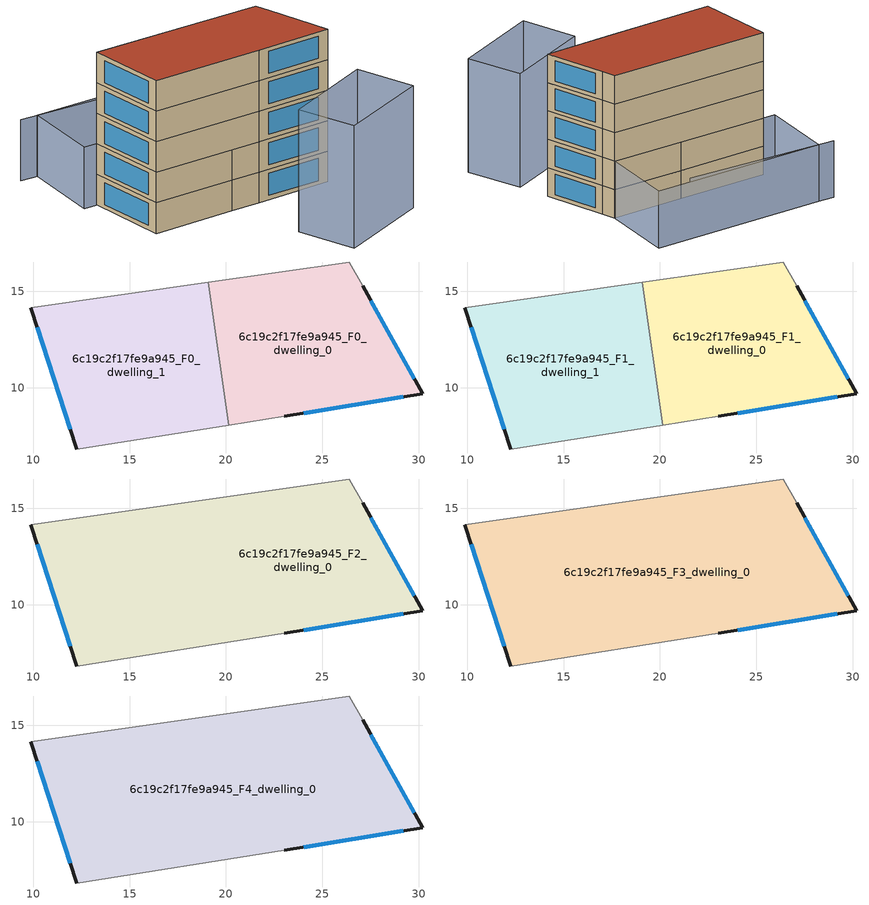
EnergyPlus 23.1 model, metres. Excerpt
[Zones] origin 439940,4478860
6c19c2f17fe9a945_F0_dwelling_0
 floor ground (EU_floor_Construction): 27.1,15.3 30.21,9.68 23.03,8.51 20.14,8.06 19.08,15.47 26.4,16.52 z0
 wall outside (EU_wall_Construction): 23.03,8.51 30.21,9.68 27.1,15.3 z0:3
 wall adiabatic (EU_wall_Construction): 20.14,8.06 23.03,8.51 / 27.1,15.3 26.4,16.52 19.08,15.47 z0:3
 wall to 6c19c2f17fe9a945_F0_dwelling_1 (EU_wall_Construction): 19.08,15.47 20.14,8.06 z0:3
 window (EU_Window_Construction): 24.03,8.67 29.22,9.51 / 29.78,10.46 27.53,14.52 z0.42:2.58
6c19c2f17fe9a945_F0_dwelling_1
 floor ground (EU_floor_Construction): 19.08,15.47 20.14,8.06 12.24,6.81 9.86,14.15 z0
 wall outside (EU_wall_Construction): 9.86,14.15 12.24,6.81 z0:3
 wall adiabatic (EU_wall_Construction): 19.08,15.47 9.86,14.15 / 12.24,6.81 20.14,8.06 z0:3
 window (EU_Window_Construction): 10.19,13.13 11.91,7.83 z0.42:2.58
6c19c2f17fe9a945_F1_dwelling_0
 floor to 6c19c2f17fe9a945_F0_dwelling_0 (EU_floor_Construction): 27.1,15.3 30.21,9.68 23.03,8.51 20.14,8.06 19.08,15.47 26.4,16.52 z3
 wall outside (EU_wall_Construction): 23.03,8.51 30.21,9.68 27.1,15.3 z3:6
 wall adiabatic (EU_wall_Construction): 20.14,8.06 23.03,8.51 / 27.1,15.3 26.4,16.52 19.08,15.47 z3:6
 wall to 6c19c2f17fe9a945_F1_dwelling_1 (EU_wall_Construction): 19.08,15.47 20.14,8.06 z3:6
 window (EU_Window_Construction): 24.03,8.67 29.22,9.51 / 29.78,10.46 27.53,14.52 z3.42:5.58
6c19c2f17fe9a945_F1_dwelling_1
 floor to 6c19c2f17fe9a945_F0_dwelling_1 (EU_floor_Construction): 19.08,15.47 20.14,8.06 12.24,6.81 9.86,14.15 z3
 wall outside (EU_wall_Construction): 9.86,14.15 12.24,6.81 z3:6
 wall adiabatic (EU_wall_Construction): 19.08,15.47 9.86,14.15 / 12.24,6.81 20.14,8.06 z3:6
 window (EU_Window_Construction): 10.19,13.13 11.91,7.83 z3.42:5.58
6c19c2f17fe9a945_F2_dwelling_0
 floor to 6c19c2f17fe9a945_F1_dwelling_0 (EU_floor_Construction): 27.1,15.3 30.21,9.68 23.03,8.51 20.14,8.06 19.08,15.47 26.4,16.52 z6
 floor to 6c19c2f17fe9a945_F1_dwelling_1 (EU_floor_Construction): 19.08,15.47 20.14,8.06 12.24,6.81 9.86,14.15 z6
 wall outside (EU_wall_Construction): 23.03,8.51 30.21,9.68 27.1,15.3 / 9.86,14.15 12.24,6.81 z6:9
 wall adiabatic (EU_wall_Construction): 12.24,6.81 23.03,8.51 / 27.1,15.3 26.4,16.52 9.86,14.15 z6:9
 window (EU_Window_Construction): 24.03,8.67 29.22,9.51 / 10.19,13.13 11.91,7.83 / 29.78,10.46 27.53,14.52 z6.42:8.58
6c19c2f17fe9a945_F3_dwelling_0
 floor to 6c19c2f17fe9a945_F2_dwelling_0 (EU_floor_Construction): 27.1,15.3 30.21,9.68 23.03,8.51 12.24,6.81 9.86,14.15 26.4,16.52 z9
 wall outside (EU_wall_Construction): 23.03,8.51 30.21,9.68 27.1,15.3 / 9.86,14.15 12.24,6.81 z9:12
 wall adiabatic (EU_wall_Construction): 12.24,6.81 23.03,8.51 / 27.1,15.3 26.4,16.52 9.86,14.15 z9:12
 window (EU_Window_Construction): 24.03,8.67 29.22,9.51 / 10.19,13.13 11.91,7.83 / 29.78,10.46 27.53,14.52 z9.42:11.58
6c19c2f17fe9a945_F4_dwelling_0
 floor to 6c19c2f17fe9a945_F3_dwelling_0 (EU_floor_Construction): 27.1,15.3 30.21,9.68 23.03,8.51 12.24,6.81 9.86,14.15 26.4,16.52 z12
 wall outside (EU_wall_Construction): 23.03,8.51 30.21,9.68 27.1,15.3 / 9.86,14.15 12.24,6.81 z12:15
 wall adiabatic (EU_wall_Construction): 12.24,6.81 23.03,8.51 / 27.1,15.3 26.4,16.52 9.86,14.15 z12:15
 window (EU_Window_Construction): 24.03,8.67 29.22,9.51 / 10.19,13.13 11.91,7.83 / 29.78,10.46 27.53,14.52 z12.42:14.58
 roof outside (EU_roof_Construction): 30.21,9.68 27.1,15.3 26.4,16.52 9.86,14.15 12.24,6.81 23.03,8.51 z15
shading: 12.24,6.81 22.48,10.18 / 34.89,1.9 26.83,-3.13 / 26.83,-3.13 23.73,1.84 / 23.73,1.84 31.79,6.87 / 31.79,6.87 34.89,1.9 z0:12; 21.47,22.8 5.82,21.29 / 26.4,16.52 8.56,13.96 / 8.56,13.96 7.48,21.45 / 7.48,21.45 25.33,24.01 / 25.33,24.01 26.4,16.52 z0:6
[Building]
EU S2 Campaign: North Axis=0; Terrain=City; Solar Distribution=FullExterior
[Site:Location]
Madrid: Latitude=40.5; Longitude=-3.5; Time Zone=1; Elevation=609
[SizingPeriod:WeatherFileDays]
AnnualSizingPeriod: Begin Month=1; Begin Day of Month=1; End Month=12; End Day of Month=31; Day of Week for Start Day=Monday; Use Weather File Daylight Saving Period=No; Use Weather File Rain and Snow Indicators=No
[MATERIAL]
EU_InternalMass_Material: Roughness=MediumRough; Thickness=0.1; Conductivity=1; Density=1800; Specific Heat=900; Thermal Absorptance=0.9; Solar Absorptance=0.7; Visible Absorptance=0.7
[MATERIAL:NOMASS] Roughness=MediumRough; Thermal Absorptance=0.9; Solar Absorptance=0.7; Visible Absorptance=0.7
Name | Thermal Resistance
EU_wall_NoMass | 1.60022
EU_roof_NoMass | 1.57597
EU_floor_NoMass | 0.470652
[WINDOWMATERIAL:SIMPLEGLAZINGSYSTEM]
EU_Window_SimpleGlazing: UFactor=3.28802; Solar Heat Gain Coefficient=0.85; Visible Transmittance=0.85
[CONSTRUCTION]
EU_wall_Construction: EU_wall_NoMass
EU_roof_Construction: EU_roof_NoMass
EU_floor_Construction: EU_floor_NoMass
EU_InternalMass_Construction: EU_InternalMass_Material
EU_Window_Construction: EU_Window_SimpleGlazing
[ZONE] Type=1; Multiplier=1; Ceiling Height=autocalculate; Floor Area=autocalculate; Part of Total Floor Area=Yes
Name | Volume
6c19c2f17fe9a945_F0_dwelling_0; 6c19c2f17fe9a945_F1_dwelling_0 | 195.995
6c19c2f17fe9a945_F2_dwelling_0 | 391.986
6c19c2f17fe9a945_F3_dwelling_0; 6c19c2f17fe9a945_F4_dwelling_0 | 391.99
6c19c2f17fe9a945_F0_dwelling_1; 6c19c2f17fe9a945_F1_dwelling_1 | 195.991
[INTERNALMASS] Construction=EU_InternalMass_Construction
Name | Zone or ZoneList | Surface Area
6c19c2f17fe9a945_F0_dwelling_0_EU_InternalMass | 6c19c2f17fe9a945_F0_dwelling_0 | 65.3311
6c19c2f17fe9a945_F0_dwelling_1_EU_InternalMass | 6c19c2f17fe9a945_F0_dwelling_1 | 65.3311
6c19c2f17fe9a945_F1_dwelling_0_EU_InternalMass | 6c19c2f17fe9a945_F1_dwelling_0 | 65.3311
6c19c2f17fe9a945_F1_dwelling_1_EU_InternalMass | 6c19c2f17fe9a945_F1_dwelling_1 | 65.3311
6c19c2f17fe9a945_F2_dwelling_0_EU_InternalMass | 6c19c2f17fe9a945_F2_dwelling_0 | 130.663
6c19c2f17fe9a945_F3_dwelling_0_EU_InternalMass | 6c19c2f17fe9a945_F3_dwelling_0 | 130.663
6c19c2f17fe9a945_F4_dwelling_0_EU_InternalMass | 6c19c2f17fe9a945_F4_dwelling_0 | 130.663
[OTHEREQUIPMENT] Fuel Type=Electricity; Design Level Calculation Method=Watts/Area; Power per Zone Floor Area=1; Fraction Latent=0; Fraction Radiant=0; Fraction Lost=0; Carbon Dioxide Generation Rate=0; EndUse Subcategory=EU_Step8_InternalGains
Name | Zone or ZoneList or Space or SpaceList | Schedule
EU_Step8_InternalGain_6c19c2f17fe9a945_F0_dwelling_0_f000 | 6c19c2f17fe9a945_F0_dwelling_0 | EU_Step8_GainSchedule_6c19c2f17fe9a945_F0_dwelling_0_f000
EU_Step8_InternalGain_6c19c2f17fe9a945_F0_dwelling_1_f000 | 6c19c2f17fe9a945_F0_dwelling_1 | EU_Step8_GainSchedule_6c19c2f17fe9a945_F0_dwelling_1_f000
EU_Step8_InternalGain_6c19c2f17fe9a945_F1_dwelling_0_f000 | 6c19c2f17fe9a945_F1_dwelling_0 | EU_Step8_GainSchedule_6c19c2f17fe9a945_F1_dwelling_0_f000
EU_Step8_InternalGain_6c19c2f17fe9a945_F1_dwelling_1_f000 | 6c19c2f17fe9a945_F1_dwelling_1 | EU_Step8_GainSchedule_6c19c2f17fe9a945_F1_dwelling_1_f000
EU_Step8_InternalGain_6c19c2f17fe9a945_F2_dwelling_0_f000 | 6c19c2f17fe9a945_F2_dwelling_0 | EU_Step8_GainSchedule_6c19c2f17fe9a945_F2_dwelling_0_f000
EU_Step8_InternalGain_6c19c2f17fe9a945_F3_dwelling_0_f000 | 6c19c2f17fe9a945_F3_dwelling_0 | EU_Step8_GainSchedule_6c19c2f17fe9a945_F3_dwelling_0_f000
EU_Step8_InternalGain_6c19c2f17fe9a945_F4_dwelling_0_f000 | 6c19c2f17fe9a945_F4_dwelling_0 | EU_Step8_GainSchedule_6c19c2f17fe9a945_F4_dwelling_0_f000
[ZONEVENTILATION:DESIGNFLOWRATE] Schedule=EU_AlwaysOn; Design Flow Rate Calculation Method=AirChanges/Hour; Air Changes per Hour=0.480704; Ventilation Type=Natural; Fan Pressure Rise=0; Fan Total Efficiency=1; Constant Term Coefficient=1; Temperature Term Coefficient=0; Velocity Term Coefficient=0; Velocity Squared Term Coefficient=0; Minimum Indoor Temperature=-100; Maximum Indoor Temperature=100; Delta Temperature=-100; Minimum Outdoor Temperature=-100; Maximum Outdoor Temperature=100; Maximum Wind Speed=40
Name | Zone or ZoneList or Space or SpaceList
EU_ConstantAir_6c19c2f17fe9a945_F0_dwelling_0 | 6c19c2f17fe9a945_F0_dwelling_0
EU_ConstantAir_6c19c2f17fe9a945_F0_dwelling_1 | 6c19c2f17fe9a945_F0_dwelling_1
EU_ConstantAir_6c19c2f17fe9a945_F1_dwelling_0 | 6c19c2f17fe9a945_F1_dwelling_0
EU_ConstantAir_6c19c2f17fe9a945_F1_dwelling_1 | 6c19c2f17fe9a945_F1_dwelling_1
EU_ConstantAir_6c19c2f17fe9a945_F2_dwelling_0 | 6c19c2f17fe9a945_F2_dwelling_0
EU_ConstantAir_6c19c2f17fe9a945_F3_dwelling_0 | 6c19c2f17fe9a945_F3_dwelling_0
EU_ConstantAir_6c19c2f17fe9a945_F4_dwelling_0 | 6c19c2f17fe9a945_F4_dwelling_0
[HVACTEMPLATE:THERMOSTAT] Constant Heating Setpoint=20; Constant Cooling Setpoint=50
EU_HeatOnly_6c19c2f17fe9a945_F0_dwelling_0; EU_HeatOnly_6c19c2f17fe9a945_F0_dwelling_1; EU_HeatOnly_6c19c2f17fe9a945_F1_dwelling_0; EU_HeatOnly_6c19c2f17fe9a945_F1_dwelling_1; EU_HeatOnly_6c19c2f17fe9a945_F2_dwelling_0; EU_HeatOnly_6c19c2f17fe9a945_F3_dwelling_0; EU_HeatOnly_6c19c2f17fe9a945_F4_dwelling_0
[HVACTEMPLATE:ZONE:IDEALLOADSAIRSYSTEM] System Availability Schedule=EU_AlwaysOn; Maximum Heating Supply Air Temperature=50; Minimum Cooling Supply Air Temperature=13; Maximum Heating Supply Air Humidity Ratio=0.0156; Minimum Cooling Supply Air Humidity Ratio=0.0077; Heating Limit=NoLimit; Cooling Limit=NoLimit; Heating Availability Schedule=EU_AlwaysOn; Cooling Availability Schedule=EU_CoolingOff; Dehumidification Control Type=ConstantSensibleHeatRatio; Cooling Sensible Heat Ratio=0.7; Dehumidification Setpoint=60; Humidification Control Type=None; Humidification Setpoint=30; Outdoor Air Method=None; Outdoor Air Flow Rate per Person=0.00944; Outdoor Air Flow Rate per Zone Floor Area=0; Outdoor Air Flow Rate per Zone=0; Demand Controlled Ventilation Type=None; Outdoor Air Economizer Type=NoEconomizer; Heat Recovery Type=None; Sensible Heat Recovery Effectiveness=0.7; Latent Heat Recovery Effectiveness=0.65
Name | Template Thermostat
6c19c2f17fe9a945_F0_dwelling_0 | EU_HeatOnly_6c19c2f17fe9a945_F0_dwelling_0
6c19c2f17fe9a945_F0_dwelling_1 | EU_HeatOnly_6c19c2f17fe9a945_F0_dwelling_1
6c19c2f17fe9a945_F1_dwelling_0 | EU_HeatOnly_6c19c2f17fe9a945_F1_dwelling_0
6c19c2f17fe9a945_F1_dwelling_1 | EU_HeatOnly_6c19c2f17fe9a945_F1_dwelling_1
6c19c2f17fe9a945_F2_dwelling_0 | EU_HeatOnly_6c19c2f17fe9a945_F2_dwelling_0
6c19c2f17fe9a945_F3_dwelling_0 | EU_HeatOnly_6c19c2f17fe9a945_F3_dwelling_0
6c19c2f17fe9a945_F4_dwelling_0 | EU_HeatOnly_6c19c2f17fe9a945_F4_dwelling_0
[SIZING:ZONE] Zone Cooling Design Supply Air Temperature Input Method=SupplyAirTemperature; Zone Cooling Design Supply Air Temperature=13; Zone Heating Design Supply Air Temperature Input Method=SupplyAirTemperature; Zone Heating Design Supply Air Temperature=50; Zone Cooling Design Supply Air Humidity Ratio=0.008; Zone Heating Design Supply Air Humidity Ratio=0.008; Cooling Design Air Flow Method=DesignDay; Cooling Design Air Flow Rate=0; Cooling Minimum Air Flow per Zone Floor Area=0.000762; Cooling Minimum Air Flow=0; Cooling Minimum Air Flow Fraction=0.2; Heating Design Air Flow Method=DesignDay; Heating Design Air Flow Rate=0; Heating Maximum Air Flow per Zone Floor Area=0.002032; Heating Maximum Air Flow=0.141576; Heating Maximum Air Flow Fraction=0.3; Account for Dedicated Outdoor Air System=No; Dedicated Outdoor Air System Control Strategy=NeutralSupplyAir; Dedicated Outdoor Air Low Setpoint Temperature for Design=autosize; Dedicated Outdoor Air High Setpoint Temperature for Design=autosize; Zone Load Sizing Method=Sensible Load Only No Latent Load; Zone Latent Cooling Design Supply Air Humidity Ratio Input Method=HumidityRatioDifference; Zone Cooling Design Supply Air Humidity Ratio Difference=0.005; Zone Latent Heating Design Supply Air Humidity Ratio Input Method=HumidityRatioDifference; Zone Humidification Design Supply Air Humidity Ratio Difference=0.005
6c19c2f17fe9a945_F0_dwelling_0; 6c19c2f17fe9a945_F0_dwelling_1; 6c19c2f17fe9a945_F1_dwelling_0; 6c19c2f17fe9a945_F1_dwelling_1; 6c19c2f17fe9a945_F2_dwelling_0; 6c19c2f17fe9a945_F3_dwelling_0; 6c19c2f17fe9a945_F4_dwelling_0
[SCHEDULE:CONSTANT]
Name | Hourly Value
EU_AlwaysOn | 1
EU_CoolingOff | 0
[SCHEDULE:FILE] Column Number=1; Rows to Skip at Top=0; Number of Hours of Data=8760; Column Separator=Comma; Interpolate to Timestep=No; Minutes per Item=60; Adjust Schedule for Daylight Savings=Yes
Name | File
EU_Step8_GainSchedule_6c19c2f17fe9a945_F0_dwelling_0_f000 | ../../schedules/6c19c2f17fe9a945/6c19c2f17fe9a945_F0_dwelling_0_f000_gain.csv
EU_Step8_GainSchedule_6c19c2f17fe9a945_F0_dwelling_1_f000 | ../../schedules/6c19c2f17fe9a945/6c19c2f17fe9a945_F0_dwelling_1_f000_gain.csv
EU_Step8_GainSchedule_6c19c2f17fe9a945_F1_dwelling_0_f000 | ../../schedules/6c19c2f17fe9a945/6c19c2f17fe9a945_F1_dwelling_0_f000_gain.csv
EU_Step8_GainSchedule_6c19c2f17fe9a945_F1_dwelling_1_f000 | ../../schedules/6c19c2f17fe9a945/6c19c2f17fe9a945_F1_dwelling_1_f000_gain.csv
EU_Step8_GainSchedule_6c19c2f17fe9a945_F2_dwelling_0_f000 | ../../schedules/6c19c2f17fe9a945/6c19c2f17fe9a945_F2_dwelling_0_f000_gain.csv
EU_Step8_GainSchedule_6c19c2f17fe9a945_F3_dwelling_0_f000 | ../../schedules/6c19c2f17fe9a945/6c19c2f17fe9a945_F3_dwelling_0_f000_gain.csv
EU_Step8_GainSchedule_6c19c2f17fe9a945_F4_dwelling_0_f000 | ../../schedules/6c19c2f17fe9a945/6c19c2f17fe9a945_F4_dwelling_0_f000_gain.csv
